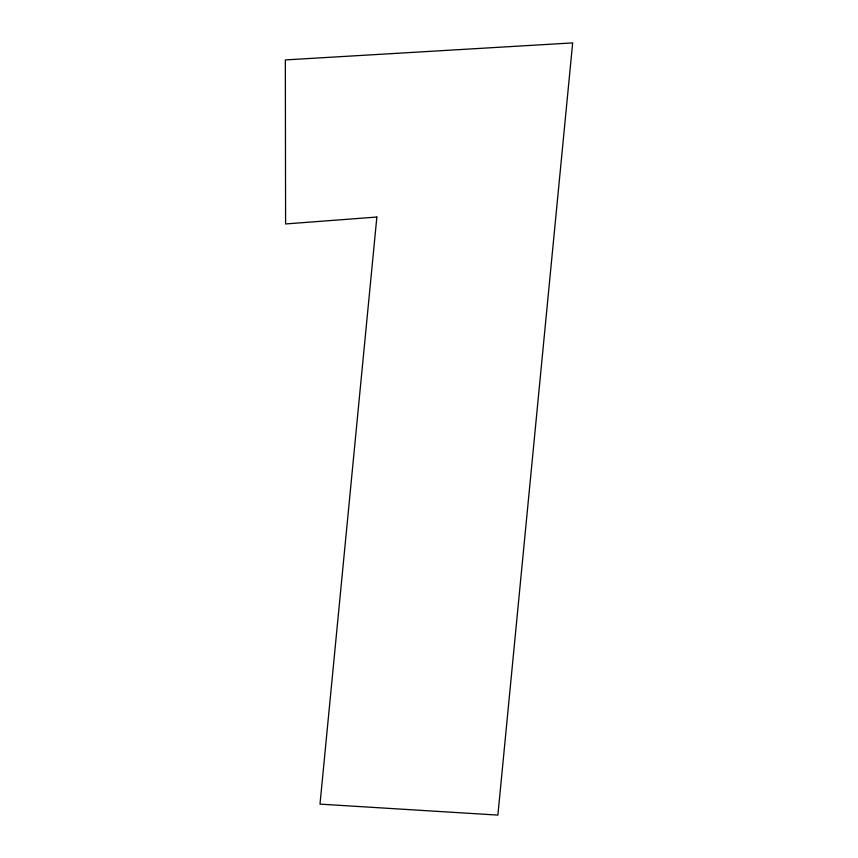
<?xml version="1.0" encoding="UTF-8"?>
<svg xmlns="http://www.w3.org/2000/svg" width="858" height="858" viewBox="0 0 858 858"><rect width="100%" height="100%" fill="white"/><g stroke="black" fill="none" stroke-linecap="round" stroke-linejoin="round"><path stroke-width="1.29" d="M376.855 217.042L320.002 804.128L497.887 815.1L572.661 42.9L285.339 59.921L285.585 223.949L376.855 217.042"/></g></svg>
